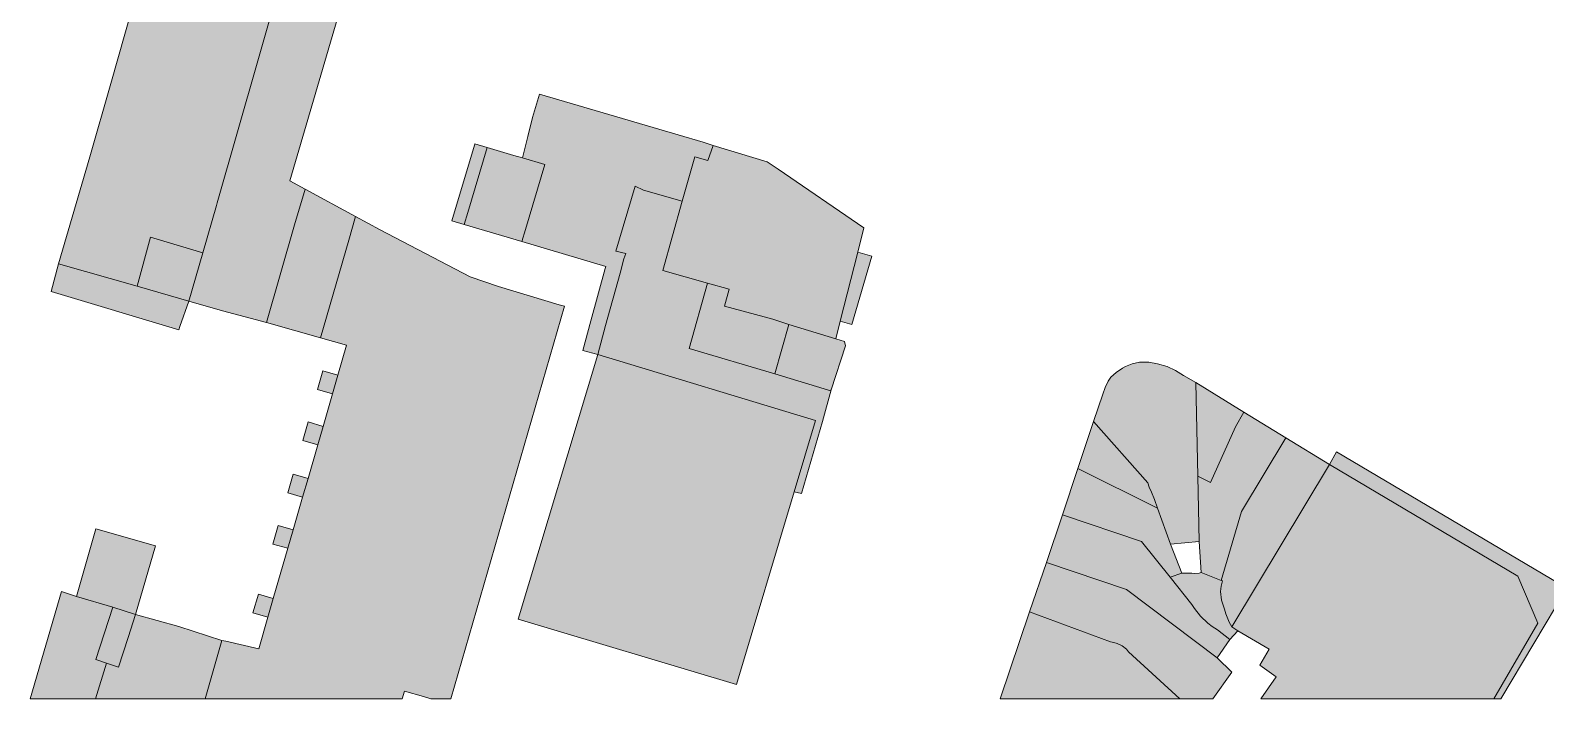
# Model space of a CAD drawing. Header units: millimetres. Extents: x -103 to 511, y -35 to 333.
# Drawn here: x 209.4 to 365.6, y -35.4 to 33.5 of the extents above; entities that cross this region are included whole.
import ezdxf

# ---------------------------------------------------------------- set-up
doc = ezdxf.new("R2010")
doc.units = ezdxf.units.MM
doc.header["$MEASUREMENT"] = 0
for name, color, linetype, lineweight in [('btr', 7, 'Continuous', 0), ('hotel', 7, 'Continuous', 0), ('public services', 7, 'Continuous', 0)]:
    doc.layers.add(name, color=color, linetype=linetype, lineweight=lineweight)

msp = doc.modelspace()

# ---------------------------------------------------------------- hatches: boundary and pattern name
at = {"layer": 'btr', "true_color": 0xa6dacc, "transparency": 33554687}
for points in [[(279.77, 21.65), (278.72, 22), (276.17, 22.75), (261.87, 26.95), (261.15, 24.55), (260.65, 22.57), (260.1, 20.39), (260.1, 20.38), (262.4, 19.7), (260.41, 12.99), (260.04, 11.74), (268.7, 9.18), (268.64, 8.97), (267.16, 3.58), (266.32, 0.52), (267.87, 0.1), (268.67, 3.1), (270.17, 8.5), (270.57, 9.95), (270.77, 10.5), (269.72, 10.75), (271.72, 17.45), (272.57, 17.05), (276.57, 15.9), (277.87, 20.5), (279.22, 20.1)], [(254.47, 14.76), (256.45, 21.44), (256.45, 21.46), (255.19, 21.84), (255.18, 21.8), (253.2, 15.14), (252.82, 13.88), (254.1, 13.5)], [(260.41, 12.99), (262.4, 19.7), (260.1, 20.38), (259.23, 20.64), (256.45, 21.46), (256.45, 21.44), (254.47, 14.76), (254.1, 13.5), (260.04, 11.74)], [(295.3, 13.17), (286.45, 19.2), (285.34, 19.96), (279.77, 21.65), (279.22, 20.1), (277.87, 20.5), (276.57, 15.9), (274.57, 8.75), (279.19, 7.47), (281.42, 6.85), (280.92, 5.1), (285.92, 3.75), (287.57, 3.2), (292.4, 1.73), (292.86, 3.55), (294.67, 10.67)], [(291.22, -3.45), (286.12, -1.9), (277.3, 0.72), (279.19, 7.47), (274.57, 8.75), (276.57, 15.9), (272.57, 17.05), (271.72, 17.45), (269.72, 10.75), (270.77, 10.5), (270.57, 9.95), (270.17, 8.5), (268.67, 3.1), (267.87, 0.1), (290.32, -6.7), (288.12, -14.05), (288.87, -14.25), (291.02, -6.8), (291.92, -3.55), (291.77, -3.6)], [(292.86, 3.55), (294.07, 3.2), (296.12, 10.25), (294.67, 10.67)], [(287.57, 3.2), (285.92, 3.75), (280.92, 5.1), (281.42, 6.85), (279.19, 7.47), (277.3, 0.72), (286.12, -1.9)], [(291.92, -3.55), (293.42, 1), (293.32, 1.45), (292.4, 1.73), (287.57, 3.2), (286.12, -1.9), (291.22, -3.45), (291.77, -3.6)]]:
    msp.add_hatch(color=9, dxfattribs=at).paths.add_polyline_path(points)
at = {"layer": 'hotel', "true_color": 0xe0add0, "transparency": 33554687}
for points in [[(220.37, 7.15), (221.77, 12.2), (227.17, 10.6), (228.57, 15.45), (228.62, 15.75), (237.07, 45.3), (238.32, 49.65), (229.82, 52.1), (230.22, 53.75), (227.99, 54.4), (225.47, 55.15), (222.17, 43.9), (222.07, 43.6), (217.67, 28.05), (215.52, 20.5), (212.27, 9.45)], [(233.72, 3.4), (236.62, 13.47), (237.69, 17.15), (236.12, 18), (243.52, 43.25), (237.07, 45.3), (228.62, 15.75), (228.57, 15.45), (227.17, 10.6), (225.72, 5.6), (229.17, 4.6)], [(220.37, 7.15), (225.72, 5.6), (227.17, 10.6), (221.77, 12.2)], [(224.77, 3), (225.72, 5.6), (220.37, 7.15), (212.27, 9.45), (211.52, 6.6), (224.67, 2.65)]]:
    msp.add_hatch(color=9, dxfattribs=at).paths.add_polyline_path(points)
at = {"layer": 'public services', "true_color": 0xef5797, "transparency": 33554687}
for points in [[(242.2, 11.88), (242.9, 14.32), (237.69, 17.15), (236.62, 13.47), (233.72, 3.4), (239.28, 1.82)], [(250.67, -35.4), (252.73, -35.4), (264.45, 5.07), (263.9, 5.23), (257.62, 7.1), (254.72, 8.1), (245.42, 12.95), (242.9, 14.32), (242.2, 11.88), (239.28, 1.82), (241.97, 1.05), (241.08, -2.02), (240.52, -3.94), (239.55, -7.31), (239, -9.23), (238, -12.69), (237.44, -14.61), (236.47, -17.97), (235.91, -19.89), (234.41, -25.08), (233.86, -27), (232.92, -30.25), (229.52, -29.45), (229.12, -29.4), (227.38, -35.4), (247.72, -35.4), (247.96, -34.61), (249.92, -35.18)], [(288.12, -14.05), (290.32, -6.7), (267.87, 0.1), (259.67, -27.2), (282.17, -33.95)], [(326.92, -19.45), (329.87, -19.2), (329.72, -12.45), (329.52, -2.8), (328.27, -2.05), (327.42, -1.55), (326.57, -1.15), (325.57, -0.85), (324.67, -0.7), (323.72, -0.7), (322.97, -0.85), (322.27, -1.15), (321.97, -1.3), (321.32, -1.75), (320.77, -2.25), (320.47, -2.65), (320.17, -3.3), (319.92, -4), (318.97, -6.8), (324.57, -13.15), (324.72, -13.6), (324.97, -14.1), (325.27, -14.85), (325.57, -15.75)], [(241.08, -2.02), (239.54, -1.58), (238.99, -3.5), (240.52, -3.94)], [(334.47, -5.85), (329.52, -2.8), (329.72, -12.45), (331.02, -13.1), (333.62, -7.35)], [(330.07, -22.4), (332.12, -23.2), (334.22, -16.1), (338.82, -8.5), (334.47, -5.85), (333.62, -7.35), (331.02, -13.1), (329.72, -12.45), (329.87, -19.2)], [(239.55, -7.31), (238.01, -6.86), (237.46, -8.78), (239, -9.23)], [(318.97, -6.8), (317.37, -11.65), (325.57, -15.75), (325.27, -14.85), (324.97, -14.1), (324.72, -13.6), (324.57, -13.15)], [(338.82, -8.5), (334.22, -16.1), (332.12, -23.2), (332.27, -23.25), (332.12, -23.8), (332.07, -24.35), (332.17, -25.25), (332.47, -26.15), (332.62, -26.65), (332.82, -27.15), (332.97, -27.5), (333.22, -28), (343.32, -11.25)], [(360.23, -35.4), (360.97, -35.4), (367.77, -24), (344.02, -9.95), (343.32, -11.25), (362.72, -22.75), (364.77, -27.6)], [(238, -12.69), (236.46, -12.24), (235.9, -14.16), (237.44, -14.61)], [(325.57, -15.75), (317.37, -11.65), (315.77, -16.45), (323.92, -19.2), (326.87, -22.85), (328.07, -22.45), (326.92, -19.45)], [(360.23, -35.4), (364.77, -27.6), (362.72, -22.75), (343.32, -11.25), (333.22, -28), (333.87, -28.4), (337.07, -30.3), (336.12, -31.95), (337.82, -33.15), (336.23, -35.4)], [(331.72, -31.2), (333.02, -29.3), (331.77, -28.3), (331.22, -27.95), (330.77, -27.6), (330.02, -26.9), (329.37, -26.1), (329.12, -25.7), (326.87, -22.85), (323.92, -19.2), (315.77, -16.45), (314.12, -21.35), (322.37, -24.15)], [(220.22, -26.71), (222.26, -19.63), (216.13, -17.88), (214.12, -24.85), (217.87, -25.95)], [(236.47, -17.97), (234.93, -17.52), (234.38, -19.45), (235.91, -19.89)], [(327.89, -35.4), (331.29, -35.4), (333.22, -32.65), (331.72, -31.2), (322.37, -24.15), (314.12, -21.35), (312.37, -26.45), (320.72, -29.55), (321.07, -29.6), (321.42, -29.7), (321.92, -29.95), (322.37, -30.3), (322.57, -30.55)], [(333.02, -29.3), (333.87, -28.4), (333.22, -28), (332.97, -27.5), (332.82, -27.15), (332.62, -26.65), (332.47, -26.15), (332.17, -25.25), (332.07, -24.35), (332.12, -23.8), (332.27, -23.25), (332.12, -23.2), (330.07, -22.4), (329.87, -22.45), (329.42, -22.5), (329.12, -22.45), (328.07, -22.45), (326.87, -22.85), (329.12, -25.7), (329.37, -26.1), (330.02, -26.9), (330.77, -27.6), (331.22, -27.95), (331.77, -28.3)], [(209.37, -35.4), (216.08, -35.4), (217.22, -31.75), (216.12, -31.35), (217.87, -25.95), (214.12, -24.85), (212.57, -24.35)], [(234.41, -25.08), (232.88, -24.63), (232.32, -26.56), (233.86, -27)], [(217.22, -31.75), (218.47, -32.15), (219.47, -29.1), (220.22, -26.71), (217.87, -25.95), (216.12, -31.35)], [(309.37, -35.4), (327.89, -35.4), (322.57, -30.55), (322.37, -30.3), (321.92, -29.95), (321.42, -29.7), (321.07, -29.6), (320.72, -29.55), (312.37, -26.45)], [(216.08, -35.4), (227.38, -35.4), (229.12, -29.4), (224.67, -27.95), (220.22, -26.71), (219.47, -29.1), (218.47, -32.15), (217.22, -31.75)]]:
    msp.add_hatch(color=233, dxfattribs=at).paths.add_polyline_path(points)

# ---------------------------------------------------------------- linework, layer by layer
at = {"layer": 'btr', "color": 18, "lineweight": 5, "true_color": 0x000000}
for points in [[(279.77, 21.65), (278.72, 22), (276.17, 22.75), (261.87, 26.95), (261.15, 24.55), (260.65, 22.57), (260.1, 20.39), (260.1, 20.38), (262.4, 19.7), (260.41, 12.99), (260.04, 11.74), (268.7, 9.18), (268.64, 8.97), (267.16, 3.58), (266.32, 0.52), (267.87, 0.1), (268.67, 3.1), (270.17, 8.5), (270.57, 9.95), (270.77, 10.5), (269.72, 10.75), (271.72, 17.45), (272.57, 17.05), (276.57, 15.9), (277.87, 20.5), (279.22, 20.1)], [(254.47, 14.76), (256.45, 21.44), (256.45, 21.46), (255.19, 21.84), (255.18, 21.8), (253.2, 15.14), (252.82, 13.88), (254.1, 13.5)], [(260.41, 12.99), (262.4, 19.7), (260.1, 20.38), (259.23, 20.64), (256.45, 21.46), (256.45, 21.44), (254.47, 14.76), (254.1, 13.5), (260.04, 11.74)], [(295.3, 13.17), (286.45, 19.2), (285.34, 19.96), (279.77, 21.65), (279.22, 20.1), (277.87, 20.5), (276.57, 15.9), (274.57, 8.75), (279.19, 7.47), (281.42, 6.85), (280.92, 5.1), (285.92, 3.75), (287.57, 3.2), (292.4, 1.73), (292.86, 3.55), (294.67, 10.67)], [(291.22, -3.45), (286.12, -1.9), (277.3, 0.72), (279.19, 7.47), (274.57, 8.75), (276.57, 15.9), (272.57, 17.05), (271.72, 17.45), (269.72, 10.75), (270.77, 10.5), (270.57, 9.95), (270.17, 8.5), (268.67, 3.1), (267.87, 0.1), (290.32, -6.7), (288.12, -14.05), (288.87, -14.25), (291.02, -6.8), (291.92, -3.55), (291.77, -3.6)], [(292.86, 3.55), (294.07, 3.2), (296.12, 10.25), (294.67, 10.67)], [(287.57, 3.2), (285.92, 3.75), (280.92, 5.1), (281.42, 6.85), (279.19, 7.47), (277.3, 0.72), (286.12, -1.9)], [(291.92, -3.55), (293.42, 1), (293.32, 1.45), (292.4, 1.73), (287.57, 3.2), (286.12, -1.9), (291.22, -3.45), (291.77, -3.6)]]:
    msp.add_lwpolyline(points, close=True, dxfattribs=at)
at = {"layer": 'btr'}
for points in [[(279.77, 21.65), (278.72, 22), (276.17, 22.75), (261.87, 26.95), (261.15, 24.55), (260.65, 22.57), (260.1, 20.39), (260.1, 20.38), (262.4, 19.7), (260.41, 12.99), (260.04, 11.74), (268.7, 9.18), (268.64, 8.97), (267.16, 3.58), (266.32, 0.52), (267.87, 0.1), (268.67, 3.1), (270.17, 8.5), (270.57, 9.95), (270.77, 10.5), (269.72, 10.75), (271.72, 17.45), (272.57, 17.05), (276.57, 15.9), (277.87, 20.5), (279.22, 20.1)], [(254.47, 14.76), (256.45, 21.44), (256.45, 21.46), (255.19, 21.84), (255.18, 21.8), (253.2, 15.14), (252.82, 13.88), (254.1, 13.5)], [(260.41, 12.99), (262.4, 19.7), (260.1, 20.38), (259.23, 20.64), (256.45, 21.46), (256.45, 21.44), (254.47, 14.76), (254.1, 13.5), (260.04, 11.74)], [(295.3, 13.17), (286.45, 19.2), (285.34, 19.96), (279.77, 21.65), (279.22, 20.1), (277.87, 20.5), (276.57, 15.9), (274.57, 8.75), (279.19, 7.47), (281.42, 6.85), (280.92, 5.1), (285.92, 3.75), (287.57, 3.2), (292.4, 1.73), (292.86, 3.55), (294.67, 10.67)], [(291.22, -3.45), (286.12, -1.9), (277.3, 0.72), (279.19, 7.47), (274.57, 8.75), (276.57, 15.9), (272.57, 17.05), (271.72, 17.45), (269.72, 10.75), (270.77, 10.5), (270.57, 9.95), (270.17, 8.5), (268.67, 3.1), (267.87, 0.1), (290.32, -6.7), (288.12, -14.05), (288.87, -14.25), (291.02, -6.8), (291.92, -3.55), (291.77, -3.6)], [(292.86, 3.55), (294.07, 3.2), (296.12, 10.25), (294.67, 10.67)], [(287.57, 3.2), (285.92, 3.75), (280.92, 5.1), (281.42, 6.85), (279.19, 7.47), (277.3, 0.72), (286.12, -1.9)], [(291.92, -3.55), (293.42, 1), (293.32, 1.45), (292.4, 1.73), (287.57, 3.2), (286.12, -1.9), (291.22, -3.45), (291.77, -3.6)]]:
    msp.add_lwpolyline(points, close=True, dxfattribs=at)
at = {"layer": 'hotel', "color": 18, "lineweight": 5, "true_color": 0x000000}
for points in [[(220.37, 7.15), (221.77, 12.2), (227.17, 10.6), (228.57, 15.45), (228.62, 15.75), (237.07, 45.3), (238.32, 49.65), (229.82, 52.1), (230.22, 53.75), (227.99, 54.4), (225.47, 55.15), (222.17, 43.9), (222.07, 43.6), (217.67, 28.05), (215.52, 20.5), (212.27, 9.45)], [(233.72, 3.4), (236.62, 13.47), (237.69, 17.15), (236.12, 18), (243.52, 43.25), (237.07, 45.3), (228.62, 15.75), (228.57, 15.45), (227.17, 10.6), (225.72, 5.6), (229.17, 4.6)], [(220.37, 7.15), (225.72, 5.6), (227.17, 10.6), (221.77, 12.2)], [(224.77, 3), (225.72, 5.6), (220.37, 7.15), (212.27, 9.45), (211.52, 6.6), (224.67, 2.65)]]:
    msp.add_lwpolyline(points, close=True, dxfattribs=at)
at = {"layer": 'hotel'}
for points in [[(220.37, 7.15), (221.77, 12.2), (227.17, 10.6), (228.57, 15.45), (228.62, 15.75), (237.07, 45.3), (238.32, 49.65), (229.82, 52.1), (230.22, 53.75), (227.99, 54.4), (225.47, 55.15), (222.17, 43.9), (222.07, 43.6), (217.67, 28.05), (215.52, 20.5), (212.27, 9.45)], [(233.72, 3.4), (236.62, 13.47), (237.69, 17.15), (236.12, 18), (243.52, 43.25), (237.07, 45.3), (228.62, 15.75), (228.57, 15.45), (227.17, 10.6), (225.72, 5.6), (229.17, 4.6)], [(220.37, 7.15), (225.72, 5.6), (227.17, 10.6), (221.77, 12.2)], [(224.77, 3), (225.72, 5.6), (220.37, 7.15), (212.27, 9.45), (211.52, 6.6), (224.67, 2.65)]]:
    msp.add_lwpolyline(points, close=True, dxfattribs=at)
at = {"layer": 'public services', "color": 18, "lineweight": 5, "true_color": 0x000000}
for points in [[(242.2, 11.88), (242.9, 14.32), (237.69, 17.15), (236.62, 13.47), (233.72, 3.4), (239.28, 1.82)], [(250.67, -35.4), (252.73, -35.4), (264.45, 5.07), (263.9, 5.23), (257.62, 7.1), (254.72, 8.1), (245.42, 12.95), (242.9, 14.32), (242.2, 11.88), (239.28, 1.82), (241.97, 1.05), (241.08, -2.02), (240.52, -3.94), (239.55, -7.31), (239, -9.23), (238, -12.69), (237.44, -14.61), (236.47, -17.97), (235.91, -19.89), (234.41, -25.08), (233.86, -27), (232.92, -30.25), (229.52, -29.45), (229.12, -29.4), (227.38, -35.4), (247.72, -35.4), (247.96, -34.61), (249.92, -35.18)], [(288.12, -14.05), (290.32, -6.7), (267.87, 0.1), (259.67, -27.2), (282.17, -33.95)], [(326.92, -19.45), (329.87, -19.2), (329.72, -12.45), (329.52, -2.8), (328.27, -2.05), (327.42, -1.55), (326.57, -1.15), (325.57, -0.85), (324.67, -0.7), (323.72, -0.7), (322.97, -0.85), (322.27, -1.15), (321.97, -1.3), (321.32, -1.75), (320.77, -2.25), (320.47, -2.65), (320.17, -3.3), (319.92, -4), (318.97, -6.8), (324.57, -13.15), (324.72, -13.6), (324.97, -14.1), (325.27, -14.85), (325.57, -15.75)], [(241.08, -2.02), (239.54, -1.58), (238.99, -3.5), (240.52, -3.94)], [(334.47, -5.85), (329.52, -2.8), (329.72, -12.45), (331.02, -13.1), (333.62, -7.35)], [(330.07, -22.4), (332.12, -23.2), (334.22, -16.1), (338.82, -8.5), (334.47, -5.85), (333.62, -7.35), (331.02, -13.1), (329.72, -12.45), (329.87, -19.2)], [(239.55, -7.31), (238.01, -6.86), (237.46, -8.78), (239, -9.23)], [(318.97, -6.8), (317.37, -11.65), (325.57, -15.75), (325.27, -14.85), (324.97, -14.1), (324.72, -13.6), (324.57, -13.15)], [(338.82, -8.5), (334.22, -16.1), (332.12, -23.2), (332.27, -23.25), (332.12, -23.8), (332.07, -24.35), (332.17, -25.25), (332.47, -26.15), (332.62, -26.65), (332.82, -27.15), (332.97, -27.5), (333.22, -28), (343.32, -11.25)], [(360.23, -35.4), (360.97, -35.4), (367.77, -24), (344.02, -9.95), (343.32, -11.25), (362.72, -22.75), (364.77, -27.6)], [(238, -12.69), (236.46, -12.24), (235.9, -14.16), (237.44, -14.61)], [(325.57, -15.75), (317.37, -11.65), (315.77, -16.45), (323.92, -19.2), (326.87, -22.85), (328.07, -22.45), (326.92, -19.45)], [(360.23, -35.4), (364.77, -27.6), (362.72, -22.75), (343.32, -11.25), (333.22, -28), (333.87, -28.4), (337.07, -30.3), (336.12, -31.95), (337.82, -33.15), (336.23, -35.4)], [(331.72, -31.2), (333.02, -29.3), (331.77, -28.3), (331.22, -27.95), (330.77, -27.6), (330.02, -26.9), (329.37, -26.1), (329.12, -25.7), (326.87, -22.85), (323.92, -19.2), (315.77, -16.45), (314.12, -21.35), (322.37, -24.15)], [(220.22, -26.71), (222.26, -19.63), (216.13, -17.88), (214.12, -24.85), (217.87, -25.95)], [(236.47, -17.97), (234.93, -17.52), (234.38, -19.45), (235.91, -19.89)], [(327.89, -35.4), (331.29, -35.4), (333.22, -32.65), (331.72, -31.2), (322.37, -24.15), (314.12, -21.35), (312.37, -26.45), (320.72, -29.55), (321.07, -29.6), (321.42, -29.7), (321.92, -29.95), (322.37, -30.3), (322.57, -30.55)], [(333.02, -29.3), (333.87, -28.4), (333.22, -28), (332.97, -27.5), (332.82, -27.15), (332.62, -26.65), (332.47, -26.15), (332.17, -25.25), (332.07, -24.35), (332.12, -23.8), (332.27, -23.25), (332.12, -23.2), (330.07, -22.4), (329.87, -22.45), (329.42, -22.5), (329.12, -22.45), (328.07, -22.45), (326.87, -22.85), (329.12, -25.7), (329.37, -26.1), (330.02, -26.9), (330.77, -27.6), (331.22, -27.95), (331.77, -28.3)], [(209.37, -35.4), (216.08, -35.4), (217.22, -31.75), (216.12, -31.35), (217.87, -25.95), (214.12, -24.85), (212.57, -24.35)], [(234.41, -25.08), (232.88, -24.63), (232.32, -26.56), (233.86, -27)], [(217.22, -31.75), (218.47, -32.15), (219.47, -29.1), (220.22, -26.71), (217.87, -25.95), (216.12, -31.35)], [(309.37, -35.4), (327.89, -35.4), (322.57, -30.55), (322.37, -30.3), (321.92, -29.95), (321.42, -29.7), (321.07, -29.6), (320.72, -29.55), (312.37, -26.45)], [(216.08, -35.4), (227.38, -35.4), (229.12, -29.4), (224.67, -27.95), (220.22, -26.71), (219.47, -29.1), (218.47, -32.15), (217.22, -31.75)]]:
    msp.add_lwpolyline(points, close=True, dxfattribs=at)
at = {"layer": 'public services'}
for points in [[(242.2, 11.88), (242.9, 14.32), (237.69, 17.15), (236.62, 13.47), (233.72, 3.4), (239.28, 1.82)], [(250.67, -35.4), (252.73, -35.4), (264.45, 5.07), (263.9, 5.23), (257.62, 7.1), (254.72, 8.1), (245.42, 12.95), (242.9, 14.32), (242.2, 11.88), (239.28, 1.82), (241.97, 1.05), (241.08, -2.02), (240.52, -3.94), (239.55, -7.31), (239, -9.23), (238, -12.69), (237.44, -14.61), (236.47, -17.97), (235.91, -19.89), (234.41, -25.08), (233.86, -27), (232.92, -30.25), (229.52, -29.45), (229.12, -29.4), (227.38, -35.4), (247.72, -35.4), (247.96, -34.61), (249.92, -35.18)], [(288.12, -14.05), (290.32, -6.7), (267.87, 0.1), (259.67, -27.2), (282.17, -33.95)], [(326.92, -19.45), (329.87, -19.2), (329.72, -12.45), (329.52, -2.8), (328.27, -2.05), (327.42, -1.55), (326.57, -1.15), (325.57, -0.85), (324.67, -0.7), (323.72, -0.7), (322.97, -0.85), (322.27, -1.15), (321.97, -1.3), (321.32, -1.75), (320.77, -2.25), (320.47, -2.65), (320.17, -3.3), (319.92, -4), (318.97, -6.8), (324.57, -13.15), (324.72, -13.6), (324.97, -14.1), (325.27, -14.85), (325.57, -15.75)], [(241.08, -2.02), (239.54, -1.58), (238.99, -3.5), (240.52, -3.94)], [(334.47, -5.85), (329.52, -2.8), (329.72, -12.45), (331.02, -13.1), (333.62, -7.35)], [(330.07, -22.4), (332.12, -23.2), (334.22, -16.1), (338.82, -8.5), (334.47, -5.85), (333.62, -7.35), (331.02, -13.1), (329.72, -12.45), (329.87, -19.2)], [(239.55, -7.31), (238.01, -6.86), (237.46, -8.78), (239, -9.23)], [(318.97, -6.8), (317.37, -11.65), (325.57, -15.75), (325.27, -14.85), (324.97, -14.1), (324.72, -13.6), (324.57, -13.15)], [(338.82, -8.5), (334.22, -16.1), (332.12, -23.2), (332.27, -23.25), (332.12, -23.8), (332.07, -24.35), (332.17, -25.25), (332.47, -26.15), (332.62, -26.65), (332.82, -27.15), (332.97, -27.5), (333.22, -28), (343.32, -11.25)], [(360.23, -35.4), (360.97, -35.4), (367.77, -24), (344.02, -9.95), (343.32, -11.25), (362.72, -22.75), (364.77, -27.6)], [(238, -12.69), (236.46, -12.24), (235.9, -14.16), (237.44, -14.61)], [(325.57, -15.75), (317.37, -11.65), (315.77, -16.45), (323.92, -19.2), (326.87, -22.85), (328.07, -22.45), (326.92, -19.45)], [(360.23, -35.4), (364.77, -27.6), (362.72, -22.75), (343.32, -11.25), (333.22, -28), (333.87, -28.4), (337.07, -30.3), (336.12, -31.95), (337.82, -33.15), (336.23, -35.4)], [(331.72, -31.2), (333.02, -29.3), (331.77, -28.3), (331.22, -27.95), (330.77, -27.6), (330.02, -26.9), (329.37, -26.1), (329.12, -25.7), (326.87, -22.85), (323.92, -19.2), (315.77, -16.45), (314.12, -21.35), (322.37, -24.15)], [(220.22, -26.71), (222.26, -19.63), (216.13, -17.88), (214.12, -24.85), (217.87, -25.95)], [(236.47, -17.97), (234.93, -17.52), (234.38, -19.45), (235.91, -19.89)], [(327.89, -35.4), (331.29, -35.4), (333.22, -32.65), (331.72, -31.2), (322.37, -24.15), (314.12, -21.35), (312.37, -26.45), (320.72, -29.55), (321.07, -29.6), (321.42, -29.7), (321.92, -29.95), (322.37, -30.3), (322.57, -30.55)], [(333.02, -29.3), (333.87, -28.4), (333.22, -28), (332.97, -27.5), (332.82, -27.15), (332.62, -26.65), (332.47, -26.15), (332.17, -25.25), (332.07, -24.35), (332.12, -23.8), (332.27, -23.25), (332.12, -23.2), (330.07, -22.4), (329.87, -22.45), (329.42, -22.5), (329.12, -22.45), (328.07, -22.45), (326.87, -22.85), (329.12, -25.7), (329.37, -26.1), (330.02, -26.9), (330.77, -27.6), (331.22, -27.95), (331.77, -28.3)], [(209.37, -35.4), (216.08, -35.4), (217.22, -31.75), (216.12, -31.35), (217.87, -25.95), (214.12, -24.85), (212.57, -24.35)], [(234.41, -25.08), (232.88, -24.63), (232.32, -26.56), (233.86, -27)], [(217.22, -31.75), (218.47, -32.15), (219.47, -29.1), (220.22, -26.71), (217.87, -25.95), (216.12, -31.35)], [(309.37, -35.4), (327.89, -35.4), (322.57, -30.55), (322.37, -30.3), (321.92, -29.95), (321.42, -29.7), (321.07, -29.6), (320.72, -29.55), (312.37, -26.45)], [(216.08, -35.4), (227.38, -35.4), (229.12, -29.4), (224.67, -27.95), (220.22, -26.71), (219.47, -29.1), (218.47, -32.15), (217.22, -31.75)]]:
    msp.add_lwpolyline(points, close=True, dxfattribs=at)

doc.saveas('drawing.dxf')
